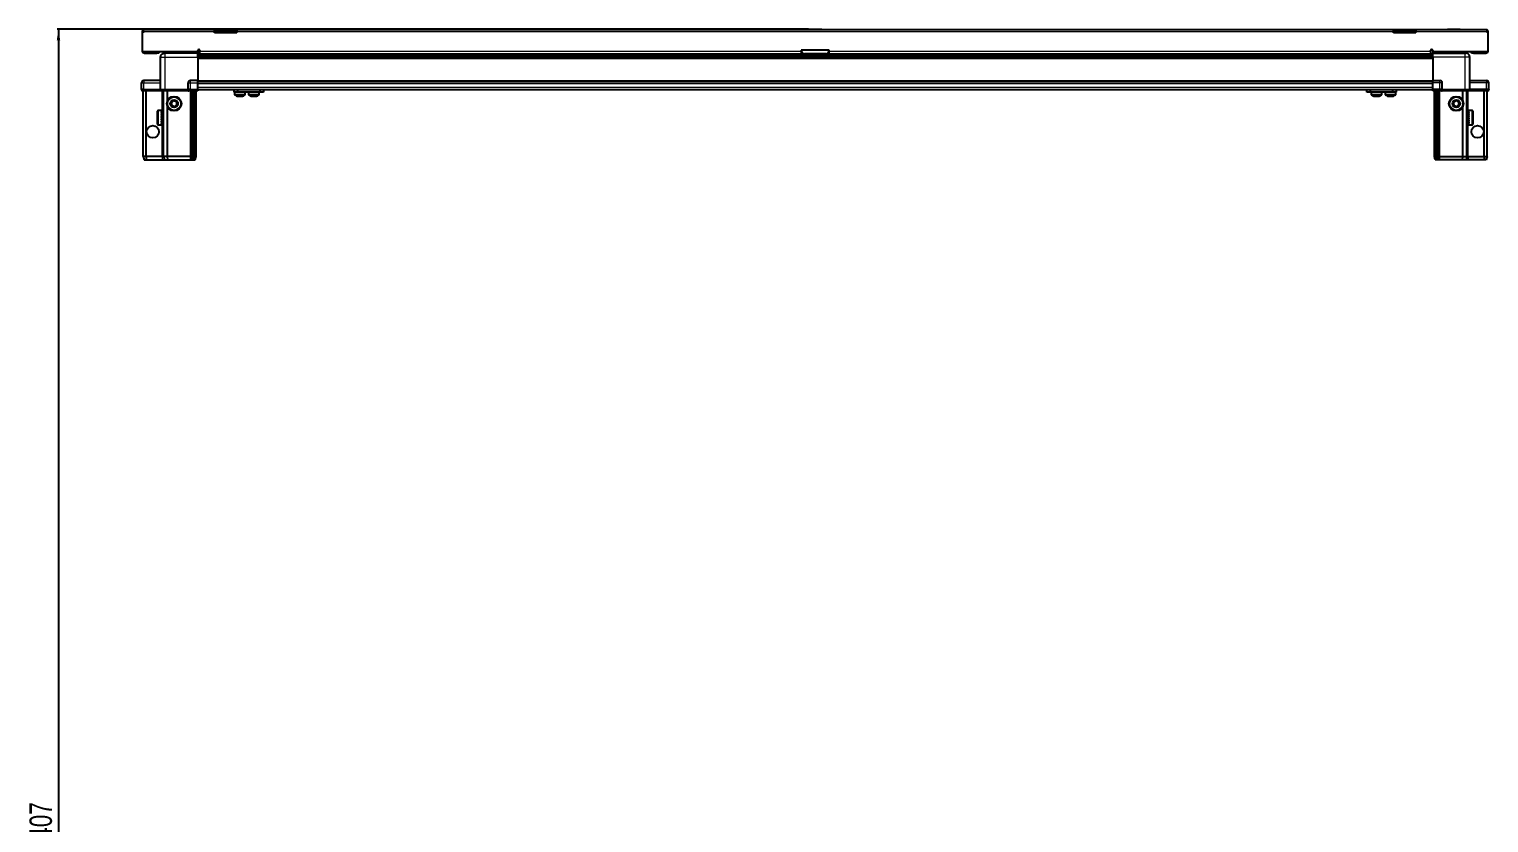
# Model space of a CAD drawing. Header units: millimetres. Extents: x 1315 to 5665, y -1045 to 1973.
# Drawn here: x 1371 to 2671, y -338 to 369 of the extents above; entities that cross this region are included whole.
import ezdxf

# ---------------------------------------------------------------- set-up
doc = ezdxf.new("R2010")
doc.units = ezdxf.units.MM
doc.layers.add('FORMAT', color=7, linetype='Continuous')
doc.styles.add('SLDTEXTSTYLE0', font='TXT', dxfattribs={"width": 0.75})
doc.dimstyles.new('SLDDIMSTYLE0', dxfattribs={"dimtxt": 20, "dimasz": 10, "dimexe": 0, "dimexo": 0.0625, "dimgap": 5, "dimtad": 2, "dimdec": 1, "dimrnd": 1e-09, "dimzin": 12, "dimdsep": 46, "dimtxsty": 'SLDTEXTSTYLE0', "dimsah": 1, "dimcen": 0.09, "dimadec": 0, "dimazin": 3, "dimtfac": 1, "dimtofl": 0, "dimtmove": 0, "dimatfit": 3, "dimfxl": 0, "dimfrac": 2, "dimtolj": 1, "dimtzin": 12, "dimarcsym": 0})

# ---------------------------------------------------------------- blocks, each defined once
blk = doc.blocks.new('_D_11')
at = {"layer": 'FORMAT'}
for p, q in [((2065, 368.6), (1395.8, 368.6)), ((1396.8, 368.6), (1396.8, -1038.4)), ((1473.4, -1038.4), (1395.8, -1038.4))]:
    blk.add_line(p, q, dxfattribs=at)
for points in [[(1396.8, 368.6), (1395.3, 358.6), (1398.4, 358.6)], [(1396.8, -1038.4), (1398.4, -1028.4), (1395.3, -1028.4)]]:
    blk.add_solid(points, dxfattribs=at)
at = {"layer": 'FORMAT', "insert": (1371, -364.4), "char_height": 20, "attachment_point": 1, "rotation": 90, "style": 'SLDTEXTSTYLE0'}
blk.add_mtext('1407', dxfattribs=at)

msp = doc.modelspace()

# ---------------------------------------------------------------- linework, layer by layer
at = {"color": 7, "linetype": 'Continuous', "lineweight": 25}
for p, q in [((1472.32, 366.24), (1471.32, 366.24)), ((1471.32, 366.24), (1471.32, 365.34)), ((1471.32, 365.34), (1471.32, 348.84)), ((1472.32, 365.34), (1471.32, 365.34)), ((1472.32, 366.24), (1472.32, 365.34)), ((1472.92, 368.34), (1535.82, 368.34)), ((1496.18, 368.64), (1496.18, 368.34)), ((1496.18, 368.64), (1507.75, 368.64)), ((1507.75, 368.34), (1507.75, 368.64)), ((1535.82, 366.24), (1535.82, 368.34)), ((1535.82, 368.34), (1545.82, 368.34)), ((1545.82, 366.84), (1535.82, 366.84)), ((1535.82, 365.34), (1535.82, 366.24)), ((1555.82, 365.34), (1535.82, 365.34)), ((1545.82, 368.34), (1555.82, 368.34)), ((1555.82, 366.84), (1545.82, 366.84)), ((1555.82, 368.34), (1555.82, 366.24)), ((1555.82, 368.34), (2585.82, 368.34)), ((1555.82, 365.34), (1555.82, 366.24)), ((2065.03, 368.64), (2065.03, 368.34)), ((2065.03, 368.64), (2076.6, 368.64)), ((2076.6, 368.34), (2076.6, 368.64)), ((2585.82, 366.24), (2585.82, 368.34)), ((2585.82, 368.34), (2595.82, 368.34)), ((2595.82, 366.84), (2585.82, 366.84)), ((2585.82, 365.34), (2585.82, 366.24)), ((2605.82, 365.34), (2585.82, 365.34)), ((2595.82, 368.34), (2605.82, 368.34)), ((2605.82, 366.84), (2595.82, 366.84)), ((2605.82, 368.34), (2668.72, 368.34)), ((2605.82, 368.34), (2605.82, 366.24)), ((2605.82, 365.34), (2605.82, 366.24)), ((2633.88, 368.64), (2633.88, 368.34)), ((2633.88, 368.64), (2644.36, 368.64)), ((2644.36, 368.64), (2645.45, 368.64)), ((2645.45, 368.34), (2645.45, 368.64)), ((2669.32, 366.24), (2669.32, 365.34)), ((2669.32, 366.24), (2670.32, 366.24)), ((2670.32, 365.34), (2669.32, 365.34)), ((2670.32, 365.34), (2670.32, 366.24)), ((2670.32, 348.84), (2670.32, 365.34)), ((1471.32, 348.84), (1520.82, 348.84)), ((1473.42, 347.34), (1484.32, 347.34)), ((1486.32, 347.34), (1484.32, 347.34)), ((1486.32, 348.84), (1486.32, 347.34)), ((1487.82, 314.84), (1487.82, 343.84)), ((1491.57, 348.84), (1491.57, 347.34)), ((1520.82, 347.34), (1491.82, 347.34)), ((1518.07, 347.34), (1518.07, 348.84)), ((1520.67, 347.34), (1520.67, 343.84)), ((1520.82, 348.84), (1520.82, 349.69)), ((1520.82, 348.84), (1520.82, 347.34)), ((1520.82, 346.69), (1544.7, 346.69)), ((2620.82, 344.9), (1520.82, 344.9)), ((2620.82, 344.86), (1520.82, 344.86)), ((1520.82, 343.84), (1520.82, 322.84)), ((1522.82, 349.69), (1522.82, 348.94)), ((1522.82, 346.84), (1522.82, 348.94)), ((1522.82, 346.84), (2058.32, 346.84)), ((1539.32, 346.84), (1539.32, 346.69)), ((1539.48, 346.84), (1539.48, 346.69)), ((1539.69, 346.84), (1539.69, 346.69)), ((1540.24, 346.84), (1540.24, 346.69)), ((1540.65, 346.84), (1540.65, 346.69)), ((1541.54, 346.84), (1541.54, 346.69)), ((1542.13, 346.84), (1542.13, 346.69)), ((1543.26, 346.84), (1543.26, 346.69)), ((1543.96, 346.84), (1543.96, 346.69)), ((1544.7, 346.69), (1545.24, 346.69)), ((1545.24, 346.84), (1545.24, 346.69)), ((1545.24, 346.69), (1545.97, 346.69)), ((1545.24, 346.69), (1545.24, 346.69)), ((1545.43, 346.84), (1545.43, 346.69)), ((1545.93, 346.84), (1545.93, 346.69)), ((1545.97, 346.69), (1545.98, 346.69)), ((1545.98, 346.84), (1545.98, 346.69)), ((1545.98, 346.69), (1546.94, 346.69)), ((1546.94, 346.69), (2594.7, 346.69)), ((1547.27, 346.84), (1547.27, 346.69)), ((1547.28, 346.84), (1547.28, 346.69)), ((1547.98, 346.84), (1547.98, 346.69)), ((1549.15, 346.84), (1549.15, 346.69)), ((1549.77, 346.84), (1549.77, 346.69)), ((1550.71, 346.84), (1550.71, 346.69)), ((1551.17, 346.84), (1551.17, 346.69)), ((1551.8, 346.84), (1551.8, 346.69)), ((1552.05, 346.84), (1552.05, 346.69)), ((1552.29, 346.84), (1552.29, 346.69)), ((1552.32, 346.84), (1552.32, 346.69)), ((2083.32, 349.84), (2058.32, 349.84)), ((2058.32, 349.84), (2058.32, 348.94)), ((2058.32, 348.94), (2058.32, 346.84)), ((2080.32, 346.84), (2061.32, 346.84)), ((2083.32, 348.94), (2083.32, 349.84)), ((2083.32, 346.84), (2083.32, 348.94)), ((2083.32, 346.84), (2618.82, 346.84)), ((2589.32, 346.84), (2589.32, 346.69)), ((2589.43, 346.84), (2589.43, 346.69)), ((2589.61, 346.84), (2589.61, 346.69)), ((2590.12, 346.84), (2590.12, 346.69)), ((2590.51, 346.84), (2590.51, 346.69)), ((2591.37, 346.84), (2591.37, 346.69)), ((2591.93, 346.84), (2591.93, 346.69)), ((2593.05, 346.84), (2593.05, 346.69)), ((2593.73, 346.84), (2593.73, 346.69)), ((2594.7, 346.69), (2595, 346.69)), ((2595, 346.84), (2595, 346.69)), ((2595, 346.69), (2595.01, 346.69)), ((2595.01, 346.69), (2595.74, 346.69)), ((2595.27, 346.84), (2595.27, 346.69)), ((2595.74, 346.84), (2595.74, 346.69)), ((2595.74, 346.69), (2597.03, 346.69)), ((2596.94, 346.69), (2620.82, 346.69)), ((2597.03, 346.84), (2597.03, 346.69)), ((2597.13, 346.84), (2597.13, 346.69)), ((2597.75, 346.84), (2597.75, 346.69)), ((2598.95, 346.84), (2598.95, 346.69)), ((2599.57, 346.84), (2599.57, 346.69)), ((2600.56, 346.84), (2600.56, 346.69)), ((2601.03, 346.84), (2601.03, 346.69)), ((2601.7, 346.84), (2601.7, 346.69)), ((2601.98, 346.84), (2601.98, 346.69)), ((2602.27, 346.84), (2602.27, 346.69)), ((2602.32, 346.69), (2602.32, 346.84)), ((2602.32, 346.84), (2602.32, 346.69)), ((2618.82, 348.94), (2618.82, 349.69)), ((2618.82, 348.94), (2618.82, 346.84)), ((2620.82, 349.69), (2620.82, 348.84)), ((2620.82, 348.84), (2670.32, 348.84)), ((2620.82, 348.84), (2620.82, 347.34)), ((2620.82, 347.34), (2649.82, 347.34)), ((2620.82, 343.84), (2620.82, 322.84)), ((2623.57, 348.84), (2623.57, 347.34)), ((2650.07, 347.34), (2650.07, 348.84)), ((2653.82, 314.84), (2653.82, 343.84)), ((2655.32, 347.34), (2655.32, 348.84)), ((2657.32, 347.34), (2655.32, 347.34)), ((2657.32, 347.34), (2668.22, 347.34)), ((1470.82, 314.84), (1470.82, 320.84)), ((1470.82, 314.84), (1470.82, 314.51)), ((1470.82, 314.84), (1470.82, 314.84)), ((1470.82, 314.84), (1470.82, 314.51)), ((1472.82, 314.84), (1470.82, 314.84)), ((1470.82, 314.51), (1471.32, 313.64)), ((1470.82, 314.51), (1471.32, 313.64)), ((1471.32, 313.64), (1472.82, 313.64)), ((1472.32, 255.34), (1472.32, 313.64)), ((1487.82, 322.84), (1472.82, 322.84)), ((1472.82, 314.84), (1487.62, 314.84)), ((1487.62, 313.64), (1472.82, 313.64)), ((1474.82, 255.34), (1474.82, 313.64)), ((1487.62, 314.84), (1487.82, 314.84)), ((1487.82, 313.64), (1487.62, 313.64)), ((1487.82, 314.84), (1487.82, 313.64)), ((1487.82, 314.84), (1491.82, 314.84)), ((1491.82, 313.64), (1487.82, 313.64)), ((1490.32, 255.34), (1490.32, 313.64)), ((1491.82, 314.84), (1512.12, 314.84)), ((1512.12, 313.64), (1491.82, 313.64)), ((1493.82, 304.84), (1493.82, 313.64)), ((1512.12, 314.84), (1512.32, 314.84)), ((1512.32, 313.64), (1512.12, 313.64)), ((1512.32, 314.84), (1512.32, 320.84)), ((1512.32, 314.84), (1512.32, 313.64)), ((1514.32, 314.84), (1512.32, 314.84)), ((1512.32, 314.84), (1514.32, 314.84)), ((1512.32, 313.64), (1513, 313.64)), ((1520.82, 313.64), (1513, 313.64)), ((1520.82, 322.84), (1514.32, 322.84)), ((1514.32, 314.84), (1520.82, 314.84)), ((1514.32, 314.51), (1520.82, 314.51)), ((1515.32, 255.34), (1515.32, 313.64)), ((1516.32, 255.34), (1516.32, 313.64)), ((1517.82, 255.34), (1517.82, 313.64)), ((1519.32, 255.34), (1519.32, 313.64)), ((1520.82, 320.84), (1520.82, 322.84)), ((1520.82, 322.19), (2620.82, 322.19)), ((1520.82, 314.84), (1520.82, 320.84)), ((1520.82, 314.99), (2620.82, 314.99)), ((1520.82, 314.84), (1520.82, 314.51)), ((1520.82, 314.51), (1520.82, 313.64)), ((1553.27, 312.49), (1553.27, 314.99)), ((1556.27, 312.49), (1553.27, 312.49)), ((1553.62, 312.49), (1553.62, 310.58)), ((1556.27, 314.99), (1556.27, 312.49)), ((1576.47, 312.49), (1556.27, 312.49)), ((1563.12, 310.58), (1563.12, 312.49)), ((1566.07, 312.49), (1566.07, 310.58)), ((1566.12, 312.49), (1566.12, 310.58)), ((1575.62, 310.58), (1575.62, 312.49)), ((1576.47, 312.49), (1576.47, 314.99)), ((1579.47, 312.49), (1576.47, 312.49)), ((1579.47, 314.99), (1579.47, 312.49)), ((2562.17, 312.49), (2562.17, 314.99)), ((2565.17, 312.49), (2562.17, 312.49)), ((2565.17, 314.99), (2565.17, 312.49)), ((2585.37, 312.49), (2565.17, 312.49)), ((2566.02, 312.49), (2566.02, 310.58)), ((2575.52, 310.58), (2575.52, 312.49)), ((2575.57, 310.58), (2575.57, 312.49)), ((2578.52, 312.49), (2578.52, 310.58)), ((2585.37, 312.49), (2585.37, 314.99)), ((2588.37, 312.49), (2585.37, 312.49)), ((2588.02, 310.58), (2588.02, 312.49)), ((2588.37, 314.99), (2588.37, 312.49)), ((2620.82, 322.84), (2627.32, 322.84)), ((2620.82, 320.84), (2620.82, 322.84)), ((2620.82, 314.84), (2620.82, 320.84)), ((2620.82, 314.84), (2627.32, 314.84)), ((2620.82, 314.84), (2620.82, 314.51)), ((2620.82, 314.84), (2620.82, 314.84)), ((2627.32, 314.84), (2620.82, 314.84)), ((2620.82, 313.64), (2620.82, 314.51)), ((2620.82, 314.51), (2620.82, 314.51)), ((2620.82, 314.51), (2627.32, 314.51)), ((2628.64, 313.64), (2620.82, 313.64)), ((2622.32, 255.34), (2622.32, 313.64)), ((2623.82, 255.34), (2623.82, 313.64)), ((2625.32, 255.34), (2625.32, 313.64)), ((2626.32, 255.34), (2626.32, 313.64)), ((2629.32, 314.84), (2627.32, 314.84)), ((2628.64, 313.64), (2629.32, 313.64)), ((2629.32, 314.84), (2629.32, 320.84)), ((2629.32, 314.84), (2629.32, 313.64)), ((2629.32, 314.84), (2629.52, 314.84)), ((2629.52, 313.64), (2629.32, 313.64)), ((2629.52, 314.84), (2649.82, 314.84)), ((2649.82, 313.64), (2629.52, 313.64)), ((2647.82, 304.84), (2647.82, 313.64)), ((2649.82, 314.84), (2653.82, 314.84)), ((2653.82, 313.64), (2649.82, 313.64)), ((2651.32, 255.34), (2651.32, 313.64)), ((2653.82, 322.84), (2668.82, 322.84)), ((2653.82, 314.84), (2653.82, 313.64)), ((2653.82, 314.84), (2654.02, 314.84)), ((2654.02, 313.64), (2653.82, 313.64)), ((2654.02, 314.84), (2668.82, 314.84)), ((2668.82, 314.84), (2654.02, 314.84)), ((2668.82, 313.64), (2654.02, 313.64)), ((2666.82, 255.34), (2666.82, 313.64)), ((2670.82, 314.84), (2668.82, 314.84)), ((2668.82, 313.64), (2670.32, 313.64)), ((2669.32, 255.34), (2669.32, 313.64)), ((2670.32, 313.64), (2670.82, 314.51)), ((2670.82, 314.84), (2670.82, 320.84)), ((2670.82, 314.84), (2670.82, 314.51)), ((1493.82, 255.34), (1493.82, 299.84)), ((2647.82, 255.34), (2647.82, 299.84)), ((1485.12, 284.14), (1485.12, 295.54)), ((1488.82, 296.34), (1485.92, 296.34)), ((1488.32, 296.25), (1488.82, 296.25)), ((1488.32, 296.25), (1488.32, 296.08)), ((1488.32, 296.08), (1488.82, 296.08)), ((1488.32, 295.59), (1488.82, 295.59)), ((1488.32, 295.59), (1488.32, 295.21)), ((1488.32, 295.21), (1488.82, 295.21)), ((1488.32, 294.38), (1488.82, 294.38)), ((1488.32, 294.38), (1488.32, 293.82)), ((1488.32, 293.82), (1488.82, 293.82)), ((1488.32, 292.72), (1488.82, 292.72)), ((1488.32, 292.72), (1488.32, 292.04)), ((1488.32, 292.04), (1488.82, 292.04)), ((1488.32, 290.77), (1488.82, 290.77)), ((1488.32, 290.77), (1488.32, 290.04)), ((1488.32, 290.47), (1488.82, 290.47)), ((1488.32, 290.04), (1488.82, 290.04)), ((1488.32, 288.74), (1488.82, 288.74)), ((1488.32, 288.74), (1488.32, 288.02)), ((1488.32, 288.61), (1488.82, 288.61)), ((1488.32, 288.02), (1488.82, 288.02)), ((1488.32, 286.82), (1488.82, 286.82)), ((1488.32, 286.82), (1488.32, 286.18)), ((1488.32, 286.18), (1488.82, 286.18)), ((1488.82, 296.25), (1488.82, 296.34)), ((1488.82, 296.08), (1488.82, 296.25)), ((1488.82, 295.59), (1488.82, 296.08)), ((1488.82, 295.21), (1488.82, 295.59)), ((1488.82, 294.38), (1488.82, 295.21)), ((1488.82, 293.82), (1488.82, 294.38)), ((1488.92, 294.24), (1488.82, 294.24)), ((1488.82, 292.72), (1488.82, 293.82)), ((1488.82, 292.04), (1488.82, 292.72)), ((1488.82, 290.77), (1488.82, 292.04)), ((1488.82, 290.47), (1488.82, 290.77)), ((1488.82, 288.74), (1488.82, 290.04)), ((1488.82, 288.02), (1488.82, 288.61)), ((1488.82, 286.82), (1488.82, 288.02)), ((1488.82, 286.18), (1488.82, 286.82)), ((1488.82, 285.19), (1488.82, 286.18)), ((1488.92, 292.73), (1488.92, 294.24)), ((1488.92, 285.44), (1488.92, 292.73)), ((1489.8, 293.15), (1489.32, 293.84)), ((1489.32, 285.84), (1489.32, 293.84)), ((1489.32, 285.84), (1489.8, 286.53)), ((1490.29, 293.84), (1489.8, 293.15)), ((1489.8, 286.53), (1489.8, 293.15)), ((1489.8, 286.53), (1490.29, 285.84)), ((1490.32, 293.84), (1490.29, 293.84)), ((1490.29, 285.84), (1490.29, 293.84)), ((2651.35, 293.84), (2651.32, 293.84)), ((2651.84, 293.15), (2651.35, 293.84)), ((2651.35, 293.84), (2651.35, 292.8)), ((2651.35, 292.8), (2651.35, 285.84)), ((2651.35, 285.84), (2651.84, 286.53)), ((2652.32, 293.84), (2651.84, 293.15)), ((2651.84, 293.15), (2651.84, 292.29)), ((2651.84, 292.29), (2651.84, 286.53)), ((2651.84, 286.53), (2652.32, 285.84)), ((2652.32, 293.84), (2652.32, 292.8)), ((2652.32, 292.8), (2652.32, 285.84)), ((2652.82, 294.24), (2652.72, 294.24)), ((2652.72, 294.24), (2652.72, 285.44)), ((2655.72, 296.34), (2652.82, 296.34)), ((2652.82, 296.34), (2652.82, 296.33)), ((2653.32, 296.33), (2652.82, 296.33)), ((2652.82, 296.33), (2652.82, 296.25)), ((2652.82, 296.25), (2652.82, 295.91)), ((2653.32, 296.25), (2652.82, 296.25)), ((2653.32, 295.91), (2652.82, 295.91)), ((2652.82, 295.91), (2652.82, 295.6)), ((2652.82, 295.6), (2652.82, 294.89)), ((2653.32, 295.6), (2652.82, 295.6)), ((2653.32, 294.89), (2652.82, 294.89)), ((2652.82, 294.89), (2652.82, 294.39)), ((2652.82, 294.39), (2652.82, 293.37)), ((2653.32, 294.39), (2652.82, 294.39)), ((2653.32, 293.37), (2652.82, 293.37)), ((2652.82, 293.37), (2652.82, 292.73)), ((2652.82, 292.73), (2652.82, 291.52)), ((2653.32, 292.73), (2652.82, 292.73)), ((2653.32, 291.52), (2652.82, 291.52)), ((2652.82, 291.52), (2652.82, 290.97)), ((2653.32, 290.97), (2652.82, 290.97)), ((2652.82, 290.79), (2652.82, 289.49)), ((2653.32, 290.79), (2652.82, 290.79)), ((2653.32, 289.49), (2652.82, 289.49)), ((2653.32, 289.11), (2652.82, 289.11)), ((2652.82, 289.11), (2652.82, 288.76)), ((2653.32, 288.76), (2652.82, 288.76)), ((2652.82, 288.76), (2652.82, 287.5)), ((2653.32, 287.5), (2652.82, 287.5)), ((2652.82, 287.5), (2652.82, 286.83)), ((2652.82, 286.83), (2652.82, 285.74)), ((2653.32, 286.83), (2652.82, 286.83)), ((2653.32, 296.25), (2653.32, 296.33)), ((2653.32, 295.6), (2653.32, 295.91)), ((2653.32, 294.39), (2653.32, 294.89)), ((2653.32, 292.73), (2653.32, 293.37)), ((2653.32, 290.79), (2653.32, 291.52)), ((2653.32, 288.76), (2653.32, 289.49)), ((2653.32, 286.83), (2653.32, 287.5)), ((2656.52, 295.54), (2656.52, 294.06)), ((2656.52, 294.06), (2656.52, 284.14)), ((1485.92, 283.34), (1488.82, 283.34)), ((1488.32, 285.19), (1488.82, 285.19)), ((1488.32, 285.19), (1488.32, 284.7)), ((1488.32, 284.7), (1488.82, 284.7)), ((1488.32, 284.01), (1488.82, 284.01)), ((1488.32, 284.01), (1488.32, 283.72)), ((1488.32, 283.72), (1488.82, 283.72)), ((1488.32, 283.41), (1488.82, 283.41)), ((1488.32, 283.41), (1488.32, 283.34)), ((1488.32, 283.34), (1488.82, 283.34)), ((1488.82, 285.44), (1488.92, 285.44)), ((1488.82, 284.7), (1488.82, 285.19)), ((1488.82, 284.01), (1488.82, 284.7)), ((1488.82, 283.72), (1488.82, 284.01)), ((1488.82, 283.41), (1488.82, 283.72)), ((1488.82, 283.34), (1488.82, 283.41)), ((1488.82, 283.34), (1488.82, 283.34)), ((1490.29, 285.84), (1490.32, 285.84)), ((2651.32, 285.84), (2651.35, 285.84)), ((2652.72, 285.44), (2652.82, 285.44)), ((2653.32, 285.74), (2652.82, 285.74)), ((2652.82, 285.74), (2652.82, 285.2)), ((2652.82, 285.2), (2652.82, 284.39)), ((2653.32, 285.2), (2652.82, 285.2)), ((2653.32, 284.39), (2652.82, 284.39)), ((2652.82, 284.39), (2652.82, 284.02)), ((2652.82, 284.02), (2652.82, 283.56)), ((2653.32, 284.02), (2652.82, 284.02)), ((2653.32, 283.56), (2652.82, 283.56)), ((2652.82, 283.56), (2652.82, 283.41)), ((2652.82, 283.41), (2652.82, 283.34)), ((2653.32, 283.41), (2652.82, 283.41)), ((2652.82, 283.34), (2655.72, 283.34)), ((2653.32, 285.2), (2653.32, 285.74)), ((2653.32, 284.02), (2653.32, 284.39)), ((2653.32, 283.41), (2653.32, 283.56)), ((1474.82, 255.34), (1472.32, 255.34)), ((1472.32, 255.34), (1473.12, 252.34)), ((1473.12, 252.34), (1474.97, 252.34)), ((1474.82, 255.34), (1474.97, 252.34)), ((1489.32, 255.34), (1474.82, 255.34)), ((1474.97, 252.34), (1489.32, 252.34)), ((1490.32, 255.34), (1489.32, 255.34)), ((1489.32, 252.34), (1491.12, 252.34)), ((1493.82, 255.34), (1490.32, 255.34)), ((1490.32, 255.34), (1491.12, 252.34)), ((1491.12, 252.34), (1494.15, 252.34)), ((1514.32, 255.34), (1493.82, 255.34)), ((1494.15, 252.34), (1493.82, 255.34)), ((1494.15, 252.34), (1514.32, 252.34)), ((1515.32, 255.34), (1514.32, 255.34)), ((1514.32, 252.34), (1516.12, 252.34)), ((1516.32, 255.34), (1515.32, 255.34)), ((1516.12, 252.34), (1515.32, 255.34)), ((1516.12, 252.34), (1516.86, 252.34)), ((1516.86, 252.34), (1516.32, 255.34)), ((1517.82, 255.34), (1516.32, 255.34)), ((1516.86, 252.34), (1517.36, 252.34)), ((1517.36, 252.34), (1517.82, 255.34)), ((1517.36, 252.34), (1518.52, 252.34)), ((1519.32, 255.34), (1517.82, 255.34)), ((1518.52, 252.34), (1519.32, 255.34)), ((2622.32, 255.34), (2623.82, 255.34)), ((2623.12, 252.34), (2622.32, 255.34)), ((2624.28, 252.34), (2623.12, 252.34)), ((2623.82, 255.34), (2625.32, 255.34)), ((2624.28, 252.34), (2623.82, 255.34)), ((2624.78, 252.34), (2624.28, 252.34)), ((2624.78, 252.34), (2625.32, 255.34)), ((2625.52, 252.34), (2624.78, 252.34)), ((2625.32, 255.34), (2626.32, 255.34)), ((2625.52, 252.34), (2626.32, 255.34)), ((2627.32, 252.34), (2625.52, 252.34)), ((2626.32, 255.34), (2627.32, 255.34)), ((2627.32, 255.34), (2647.82, 255.34)), ((2647.49, 252.34), (2627.32, 252.34)), ((2647.49, 252.34), (2647.82, 255.34)), ((2650.52, 252.34), (2647.49, 252.34)), ((2647.82, 255.34), (2651.32, 255.34)), ((2651.32, 255.34), (2650.52, 252.34)), ((2652.32, 252.34), (2650.52, 252.34)), ((2651.32, 255.34), (2652.32, 255.34)), ((2652.32, 255.34), (2666.82, 255.34)), ((2666.67, 252.34), (2652.32, 252.34)), ((2666.82, 255.34), (2666.67, 252.34)), ((2668.52, 252.34), (2666.67, 252.34)), ((2666.82, 255.34), (2669.32, 255.34)), ((2669.32, 255.34), (2668.52, 252.34))]:
    msp.add_line(p, q, dxfattribs=at)
at = {"color": 8, "linetype": 'Continuous', "lineweight": 18}
for p, q in [((1535.82, 366.24), (1472.32, 366.24)), ((1545.82, 366.84), (1545.82, 368.34)), ((2585.82, 366.24), (1555.82, 366.24)), ((2595.82, 368.34), (2595.82, 366.84)), ((2669.32, 366.24), (2605.82, 366.24)), ((1473.42, 348.84), (1473.42, 347.34)), ((1484.32, 347.34), (1484.32, 348.84)), ((1491.82, 343.84), (1520.82, 343.84)), ((1491.82, 314.84), (1491.82, 343.84)), ((1520.82, 347.34), (1522.82, 347.34)), ((2620.82, 346.1), (1520.82, 346.1)), ((1520.82, 343.66), (2620.82, 343.66)), ((2620.82, 342.24), (1520.82, 342.24)), ((1522.82, 348.94), (2058.32, 348.94)), ((2058.32, 347.34), (2059.66, 347.34)), ((2081.98, 347.34), (2083.32, 347.34)), ((2083.32, 348.94), (2618.82, 348.94)), ((2618.82, 347.34), (2620.82, 347.34)), ((2649.82, 343.84), (2620.82, 343.84)), ((2649.82, 314.84), (2649.82, 343.84)), ((2657.32, 348.84), (2657.32, 347.34)), ((2668.22, 348.84), (2668.22, 347.34)), ((1470.82, 320.84), (1472.82, 320.84)), ((1472.82, 322.84), (1472.82, 320.84)), ((1472.82, 314.84), (1472.82, 320.84)), ((1472.82, 320.84), (1487.82, 320.84)), ((1472.82, 314.84), (1472.82, 313.64)), ((1487.62, 313.64), (1487.62, 314.84)), ((1489.32, 293.84), (1489.32, 313.64)), ((1491.82, 314.84), (1491.82, 313.64)), ((1512.12, 313.64), (1512.12, 314.84)), ((1512.32, 320.84), (1514.32, 320.84)), ((1514.32, 320.84), (1514.32, 322.84)), ((1514.32, 320.84), (1520.82, 320.84)), ((1514.32, 314.84), (1514.32, 320.84)), ((1514.32, 314.84), (1514.32, 314.51)), ((1514.32, 255.34), (1514.32, 313.64)), ((1520.82, 322.84), (2620.82, 322.84)), ((1520.82, 320.19), (2620.82, 320.19)), ((1520.82, 316.99), (2620.82, 316.99)), ((2627.32, 320.84), (2620.82, 320.84)), ((2620.82, 314.84), (2620.82, 314.51)), ((2627.32, 320.84), (2627.32, 322.84)), ((2627.32, 314.84), (2627.32, 320.84)), ((2629.32, 320.84), (2627.32, 320.84)), ((2627.32, 314.84), (2627.32, 314.51)), ((2627.32, 255.34), (2627.32, 313.64)), ((2629.52, 314.84), (2629.52, 313.64)), ((2649.82, 314.84), (2649.82, 313.64)), ((2652.32, 293.84), (2652.32, 313.64)), ((2668.82, 320.84), (2653.82, 320.84)), ((2654.02, 314.84), (2654.02, 313.64)), ((2668.82, 322.84), (2668.82, 320.84)), ((2668.82, 314.84), (2668.82, 320.84)), ((2670.82, 320.84), (2668.82, 320.84)), ((2668.82, 314.84), (2668.82, 313.64)), ((1563.12, 310.58), (1553.62, 310.58)), ((1562.93, 310.21), (1553.81, 310.21)), ((1566.12, 310.58), (1566.07, 310.58)), ((1575.62, 310.58), (1566.12, 310.58)), ((1566.31, 310.21), (1566.26, 310.21)), ((1575.43, 310.21), (1566.31, 310.21)), ((2568.23, 310.58), (2566.02, 310.58)), ((2568.33, 310.21), (2566.21, 310.21)), ((2575.52, 310.58), (2568.23, 310.58)), ((2575.33, 310.21), (2568.33, 310.21)), ((2575.38, 310.21), (2575.33, 310.21)), ((2575.57, 310.58), (2575.52, 310.58)), ((2586.02, 310.58), (2578.52, 310.58)), ((2585.91, 310.21), (2578.71, 310.21)), ((2587.83, 310.21), (2585.91, 310.21)), ((2588.02, 310.58), (2586.02, 310.58)), ((1485.92, 283.34), (1485.92, 296.34)), ((2655.72, 296.34), (2655.72, 294.65)), ((2655.72, 294.65), (2655.72, 283.34)), ((1489.32, 255.34), (1489.32, 285.84)), ((2652.32, 255.34), (2652.32, 285.84)), ((1489.32, 255.34), (1489.32, 252.34)), ((1514.32, 252.34), (1514.32, 255.34)), ((2627.32, 252.34), (2627.32, 255.34)), ((2652.32, 255.34), (2652.32, 252.34))]:
    msp.add_line(p, q, dxfattribs=at)
at = {"color": 7, "linetype": 'Continuous', "lineweight": 25}
for centre, radius in [((1499.82, 302.34), 6.5), ((1499.82, 302.34), 3.46), ((2641.82, 302.34), 6.5), ((2641.82, 302.34), 3.46), ((1480.82, 277.34), 5.5), ((2660.82, 277.34), 5.5)]:
    msp.add_circle(centre, radius, dxfattribs=at)
at = {"color": 8, "linetype": 'Continuous', "lineweight": 18}
for centre in [(1499.82, 302.34), (2641.82, 302.34)]:
    msp.add_circle(centre, 5.7, dxfattribs=at)
at = {"color": 7, "linetype": 'Continuous', "lineweight": 25}
for centre, radius, start, end in [((1473.42, 349.44), 2.1, 196.60155, 270), ((1521.82, 349.69), 1, 0, 180), ((2061.32, 349.84), 3, 180, 270), ((2080.32, 349.84), 3, 270, 360), ((2619.82, 349.69), 1, 0, 180), ((2668.22, 349.44), 2.1, 270, 343.39845), ((1472.82, 320.84), 2, 90, 180), ((1514.32, 320.84), 2, 90, 180), ((2627.32, 320.84), 2, 0, 90), ((2668.82, 320.84), 2, 0, 90), ((1499.82, 302.34), 2.5, 134.92207, 194.92207), ((1499.82, 302.34), 2.5, 194.92207, 254.92207), ((1499.82, 302.34), 2.5, 74.92207, 134.92207), ((1499.82, 302.34), 2.5, 254.92207, 314.92207), ((1499.82, 302.34), 2.5, 14.92207, 74.92207), ((1499.82, 302.34), 2.5, 314.92207, 14.92207), ((1554.07, 310.58), 0.45, 180, 235.28209), ((1558.37, 316.79), 8, 235.28209, 258.9392), ((1558.37, 316.79), 8, 281.00757, 304.71791), ((1562.67, 310.58), 0.45, 304.71791, 0), ((1566.52, 310.58), 0.45, 180, 235.28209), ((1566.57, 310.58), 0.45, 180, 235.28209), ((1570.82, 316.79), 8, 235.28209, 255.8287), ((1570.87, 316.79), 8, 235.28209, 259.06255), ((1570.87, 316.79), 8, 280.87532, 304.71791), ((1575.17, 310.58), 0.45, 304.71791, 0), ((2566.47, 310.58), 0.45, 180, 235.28209), ((2570.77, 316.79), 8, 235.28209, 259.05401), ((2570.77, 316.79), 8, 280.84597, 304.71791), ((2570.82, 316.79), 8, 280.92113, 304.71791), ((2575.07, 310.58), 0.45, 304.71791, 0), ((2575.12, 310.58), 0.45, 304.71791, 0), ((2578.97, 310.58), 0.45, 180, 235.28209), ((2583.27, 316.79), 8, 235.28209, 258.92302), ((2583.27, 316.79), 8, 280.93918, 304.71791), ((2587.57, 310.58), 0.45, 304.71791, 0), ((2641.82, 302.34), 2.5, 118.29497, 178.29497), ((2641.82, 302.34), 2.5, 178.29497, 238.29497), ((2641.82, 302.34), 2.5, 238.29497, 298.29497), ((2641.82, 302.34), 2.5, 58.29497, 118.29497), ((2641.82, 302.34), 2.5, 298.29497, 358.29497), ((2641.82, 302.34), 2.5, 358.29497, 58.29497), ((1485.92, 295.54), 0.8, 90, 180), ((1489.32, 294.24), 0.4, 180, 270), ((2652.32, 294.24), 0.4, 270, 360), ((2655.72, 295.54), 0.8, 0, 90), ((1485.92, 284.14), 0.8, 180, 270), ((1489.32, 285.44), 0.4, 90, 180), ((2652.32, 285.44), 0.4, 0, 90), ((2655.72, 284.14), 0.8, 270, 360)]:
    msp.add_arc(centre, radius, start, end, dxfattribs=at)
for centre, start_param, end_param in [((1514.32, 311.04), 0, 0.7227342), ((2627.32, 311.04), 5.5604511, 6.2831853)]:
    msp.add_ellipse(centre, major_axis=(0, 3.46), ratio=0.5773503, start_param=start_param, end_param=end_param, dxfattribs=at)
for points, knots in [([(1472.91, 368.25), (1472.83, 368.24), (1472.52, 368.19), (1472.03, 367.86), (1471.57, 367.31), (1471.35, 366.73), (1471.33, 366.37), (1471.32, 366.24)], [0, 0, 0, 0, 0.0862, 0.3453145, 0.6044258, 0.863537, 1, 1, 1, 1]), ([(1472.32, 366.24), (1472.37, 366.49), (1472.46, 366.99), (1472.59, 367.63), (1472.72, 368.09), (1472.83, 368.31), (1472.9, 368.33), (1472.92, 368.34)], [0, 0, 0, 0, 0.2302553, 0.4485219, 0.6667858, 0.8850496, 1, 1, 1, 1]), ([(2668.72, 368.34), (2668.77, 368.31), (2668.86, 368.26), (2668.99, 367.87), (2669.12, 367.31), (2669.23, 366.73), (2669.3, 366.37), (2669.32, 366.24)], [0, 0, 0, 0, 0.2302553, 0.4485219, 0.6667858, 0.8850496, 1, 1, 1, 1]), ([(2670.32, 366.24), (2670.29, 366.49), (2670.24, 366.99), (2669.85, 367.62), (2669.37, 368.06), (2668.99, 368.17), (2668.85, 368.21)], [0, 0, 0, 0, 0.28671124, 0.55849421, 0.83027385, 1, 1, 1, 1]), ([(1487.82, 343.84), (1487.87, 344.28), (1487.94, 344.96), (1488.38, 345.77), (1488.83, 346.33), (1489.39, 346.79), (1490.2, 347.22), (1490.88, 347.29), (1491.32, 347.34)], [0, 0, 0, 0, 0.2394568, 0.3683607, 0.5, 0.6316393, 0.7605432, 1, 1, 1, 1]), ([(1491.82, 347.34), (1491.75, 347.34), (1491.62, 347.34), (1491.46, 347.34), (1491.34, 347.34), (1491.33, 347.34), (1491.32, 347.34)], [0, 0, 0, 0, 0.2493943, 0.5003335, 0.7501667, 1, 1, 1, 1]), ([(1520.82, 343.84), (1520.82, 344.23), (1520.82, 345.02), (1520.82, 346.07), (1520.82, 346.86), (1520.82, 347.28), (1520.82, 347.32), (1520.82, 347.34)], [0, 0, 0, 0, 0.21469386, 0.42938772, 0.64408158, 0.85877544, 1, 1, 1, 1]), ([(2620.82, 343.84), (2620.82, 344.23), (2620.82, 345.02), (2620.82, 346.07), (2620.82, 346.86), (2620.82, 347.28), (2620.82, 347.32), (2620.82, 347.34)], [0, 0, 0, 0, 0.2146939, 0.4293877, 0.6440816, 0.8587754, 1, 1, 1, 1]), ([(2649.82, 347.34), (2649.89, 347.34), (2650.02, 347.34), (2650.18, 347.34), (2650.3, 347.34), (2650.31, 347.34), (2650.32, 347.34)], [0, 0, 0, 0, 0.2493943, 0.5003335, 0.7501667, 1, 1, 1, 1]), ([(2653.82, 343.84), (2653.77, 344.28), (2653.7, 344.96), (2653.26, 345.77), (2652.81, 346.33), (2652.25, 346.79), (2651.44, 347.22), (2650.76, 347.29), (2650.32, 347.34)], [0, 0, 0, 0, 0.2394568, 0.3683607, 0.5, 0.6316393, 0.7605432, 1, 1, 1, 1]), ([(1497.03, 303.09), (1497.4, 303.46), (1498.08, 304.14), (1498.76, 304.81), (1499.08, 305.13)], [0, 0, 0, 0, 0.5346859, 1, 1, 1, 1]), ([(1497.78, 300.3), (1497.69, 300.64), (1497.48, 301.43), (1497.22, 302.39), (1497.06, 302.97), (1497.03, 303.09)], [0, 0, 0, 0, 0.36290056, 0.86687533, 1, 1, 1, 1]), ([(1500.56, 299.55), (1500.07, 299.69), (1499.13, 299.94), (1498.21, 300.19), (1497.78, 300.3)], [0, 0, 0, 0, 0.5346859, 1, 1, 1, 1]), ([(1499.08, 305.13), (1499.57, 305), (1500.51, 304.74), (1501.43, 304.5), (1501.86, 304.38)], [0, 0, 0, 0, 0.53468586, 1, 1, 1, 1]), ([(1502.61, 301.59), (1502.24, 301.23), (1501.56, 300.54), (1500.88, 299.87), (1500.56, 299.55)], [0, 0, 0, 0, 0.53468586, 1, 1, 1, 1]), ([(1501.86, 304.38), (1501.9, 304.26), (1502.05, 303.68), (1502.31, 302.72), (1502.52, 301.92), (1502.61, 301.59)], [0, 0, 0, 0, 0.1331247, 0.6370994, 1, 1, 1, 1]), ([(1556.87, 308.94), (1556.87, 308.93), (1556.87, 308.93), (1556.73, 308.96), (1556.55, 309.02), (1556.4, 309.07), (1556.33, 309.1), (1556.32, 309.11), (1556.32, 309.11), (1556.33, 309.11), (1556.35, 309.11), (1556.42, 309.1), (1556.71, 309.03), (1557.09, 308.96), (1557.51, 308.93), (1557.78, 308.95), (1557.94, 309.02), (1558.04, 309.09), (1558.11, 309.11), (1558.14, 309.11), (1558.16, 309.11), (1558.18, 309.11), (1558.22, 309.11), (1558.32, 309.07), (1558.48, 309.01), (1558.7, 308.95), (1559, 308.93), (1559.34, 308.95), (1559.65, 309), (1559.89, 309.05), (1560.01, 309.08), (1560.09, 309.09), (1560.14, 309.11), (1560.18, 309.11), (1560.2, 309.11), (1560.2, 309.11), (1560.2, 309.11)], [0, 0, 0, 0, 0.0260981, 0.0798373, 0.1372046, 0.1783571, 0.1990393, 0.2033396, 0.2076895, 0.2107229, 0.2145438, 0.2214795, 0.2486016, 0.3557772, 0.404897, 0.4544227, 0.54605, 0.5914038, 0.5971187, 0.6013251, 0.6043817, 0.6074438, 0.6119905, 0.6242286, 0.6785193, 0.7597502, 0.8043048, 0.8490258, 0.923625, 0.9513598, 0.9687075, 0.9799959, 0.9911421, 0.9954732, 0.998845, 1, 1, 1, 1]), ([(1560.2, 309.11), (1560.21, 309.11), (1560.21, 309.11), (1560.22, 309.11), (1560.17, 309.07), (1560.03, 309.01), (1559.9, 308.95), (1559.84, 308.93), (1559.88, 308.94), (1559.9, 308.94)], [0, 0, 0, 0, 0.0151829, 0.0365363, 0.0956997, 0.3601423, 0.6752387, 0.8745348, 1, 1, 1, 1]), ([(1569.36, 308.94), (1569.36, 308.94), (1569.38, 308.93), (1569.24, 308.98), (1569.08, 309.04), (1568.96, 309.1), (1568.96, 309.11), (1568.96, 309.11), (1568.98, 309.11), (1569, 309.11), (1569.09, 309.09), (1569.43, 309.01), (1569.86, 308.94), (1570.29, 308.93), (1570.51, 308.96), (1570.68, 309.02), (1570.8, 309.07), (1570.88, 309.1), (1570.93, 309.11), (1570.95, 309.11), (1570.98, 309.11), (1571, 309.11), (1571.06, 309.1), (1571.19, 309.03), (1571.34, 308.96), (1571.65, 308.93), (1572.04, 308.95), (1572.42, 309.02), (1572.72, 309.09), (1572.83, 309.11), (1572.85, 309.11), (1572.86, 309.11), (1572.87, 309.11), (1572.87, 309.11), (1572.81, 309.07), (1572.63, 309.01), (1572.43, 308.95), (1572.39, 308.94), (1572.38, 308.94)], [0, 0, 0, 0, 0.0283629, 0.08068229, 0.1383562, 0.16729235, 0.17091751, 0.17379549, 0.1766977, 0.18004982, 0.18639917, 0.21307731, 0.31901904, 0.35398038, 0.39928328, 0.44764465, 0.48233679, 0.49977215, 0.50339732, 0.50706434, 0.5096216, 0.51284268, 0.51868955, 0.54155386, 0.63190424, 0.67331293, 0.71506372, 0.79230674, 0.83054067, 0.83535832, 0.8389044, 0.84148121, 0.84406255, 0.84789549, 0.85821238, 0.90398018, 0.97245884, 1, 1, 1, 1]), ([(2569.25, 308.94), (2569.25, 308.94), (2569.21, 308.95), (2569, 309.01), (2568.84, 309.07), (2568.78, 309.1), (2568.77, 309.11), (2568.77, 309.11), (2568.78, 309.11), (2568.8, 309.11), (2568.85, 309.1), (2569.07, 309.05), (2569.4, 308.98), (2569.78, 308.94), (2570.06, 308.93), (2570.32, 308.97), (2570.46, 309.04), (2570.59, 309.1), (2570.64, 309.11), (2570.66, 309.11), (2570.69, 309.11), (2570.71, 309.11), (2570.75, 309.1), (2570.87, 309.06), (2571.03, 308.98), (2571.29, 308.93), (2571.64, 308.93), (2572.01, 308.98), (2572.34, 309.04), (2572.57, 309.1), (2572.65, 309.11), (2572.67, 309.11), (2572.68, 309.11), (2572.68, 309.11), (2572.67, 309.09), (2572.5, 309.01), (2572.26, 308.93), (2572.28, 308.93), (2572.28, 308.93)], [0, 0, 0, 0, 0.0245191, 0.1059739, 0.1338421, 0.1478185, 0.1535531, 0.1564027, 0.1592796, 0.1617801, 0.1664773, 0.1816483, 0.2541107, 0.3009981, 0.3355791, 0.3791917, 0.4620214, 0.4826759, 0.486455, 0.4902707, 0.4928167, 0.4953568, 0.4997844, 0.513427, 0.5769545, 0.6409725, 0.679017, 0.7313711, 0.7890832, 0.8180386, 0.8216661, 0.824546, 0.8274502, 0.8308045, 0.8371581, 0.8638539, 0.9698659, 1, 1, 1, 1]), ([(2581.74, 308.94), (2581.75, 308.94), (2581.8, 308.93), (2581.75, 308.95), (2581.63, 309), (2581.52, 309.05), (2581.47, 309.08), (2581.44, 309.09), (2581.42, 309.11), (2581.42, 309.11), (2581.43, 309.11), (2581.44, 309.11), (2581.44, 309.11)], [0, 0, 0, 0, 0.117513, 0.3191822, 0.6555874, 0.7806573, 0.8588867, 0.9097918, 0.9600554, 0.9795862, 0.9947917, 1, 1, 1, 1]), ([(2581.44, 309.11), (2581.44, 309.11), (2581.45, 309.11), (2581.49, 309.11), (2581.65, 309.07), (2581.94, 309.01), (2582.29, 308.95), (2582.63, 308.93), (2582.95, 308.95), (2583.16, 309.01), (2583.32, 309.07), (2583.4, 309.1), (2583.44, 309.11), (2583.47, 309.11), (2583.49, 309.11), (2583.51, 309.11), (2583.56, 309.1), (2583.66, 309.05), (2583.77, 308.98), (2583.97, 308.94), (2584.22, 308.93), (2584.61, 308.97), (2584.96, 309.04), (2585.23, 309.1), (2585.29, 309.11), (2585.31, 309.11), (2585.32, 309.11), (2585.32, 309.11), (2585.31, 309.1), (2585.21, 309.06), (2585, 308.99), (2584.78, 308.93), (2584.77, 308.94), (2584.77, 308.94)], [0, 0, 0, 0, 0.0033506, 0.0080628, 0.021119, 0.0794763, 0.1490118, 0.1929925, 0.2373326, 0.3338878, 0.3669223, 0.3834897, 0.3902874, 0.3936653, 0.3970754, 0.4000395, 0.4056074, 0.423591, 0.5094867, 0.5650663, 0.606058, 0.6577556, 0.7559406, 0.7804241, 0.7849037, 0.7894268, 0.7924448, 0.7954558, 0.8007042, 0.816876, 0.8921804, 0.9680663, 1, 1, 1, 1]), ([(2639.28, 300.97), (2639.29, 301.49), (2639.32, 302.45), (2639.35, 303.41), (2639.36, 303.86)], [0, 0, 0, 0, 0.53468586, 1, 1, 1, 1]), ([(2641.73, 299.46), (2641.44, 299.64), (2640.74, 300.07), (2639.89, 300.59), (2639.38, 300.91), (2639.28, 300.97)], [0, 0, 0, 0, 0.3629006, 0.8668753, 1, 1, 1, 1]), ([(2639.36, 303.86), (2639.82, 304.1), (2640.67, 304.56), (2641.51, 305.01), (2641.91, 305.23)], [0, 0, 0, 0, 0.5346859, 1, 1, 1, 1]), ([(2644.28, 300.82), (2643.82, 300.58), (2642.97, 300.12), (2642.13, 299.67), (2641.73, 299.46)], [0, 0, 0, 0, 0.5346859, 1, 1, 1, 1]), ([(2641.91, 305.23), (2642.01, 305.16), (2642.52, 304.85), (2643.37, 304.32), (2644.07, 303.89), (2644.36, 303.71)], [0, 0, 0, 0, 0.1331247, 0.6370994, 1, 1, 1, 1]), ([(2644.36, 303.71), (2644.35, 303.19), (2644.32, 302.23), (2644.29, 301.27), (2644.28, 300.82)], [0, 0, 0, 0, 0.5346859, 1, 1, 1, 1])]:
    msp.add_open_spline(points, degree=3, knots=knots, dxfattribs=at)
at = {"color": 8, "linetype": 'Continuous', "lineweight": 18}
for points in [[(1487.82, 343.84), (1487.88, 343.84), (1488, 343.84), (1488.93, 343.84), (1490.25, 343.84), (1491.3, 343.84), (1491.82, 343.84)], [(2653.82, 343.84), (2653.76, 343.84), (2653.64, 343.84), (2652.71, 343.84), (2651.39, 343.84), (2650.34, 343.84), (2649.82, 343.84)]]:
    msp.add_open_spline(points, degree=3, dxfattribs=at)
for points, knots in [([(1491.82, 343.84), (1491.82, 344.28), (1491.82, 344.96), (1491.82, 345.77), (1491.82, 346.33), (1491.82, 346.79), (1491.82, 347.22), (1491.82, 347.29), (1491.82, 347.34)], [0, 0, 0, 0, 0.23945684, 0.36836066, 0.5, 0.63163934, 0.76054316, 1, 1, 1, 1]), ([(2649.82, 343.84), (2649.82, 344.28), (2649.82, 344.96), (2649.82, 345.77), (2649.82, 346.33), (2649.82, 346.79), (2649.82, 347.22), (2649.82, 347.29), (2649.82, 347.34)], [0, 0, 0, 0, 0.2394568, 0.3683607, 0.5, 0.6316393, 0.7605432, 1, 1, 1, 1])]:
    msp.add_open_spline(points, degree=3, knots=knots, dxfattribs=at)

# ---------------------------------------------------------------- dimensions: what is measured, and where the dimension line sits
at = {"layer": 'FORMAT'}
dim = msp.add_linear_dim(base=(1396.82, -1038.36), p1=(2065.03, 368.64), p2=(1473.42, -1038.36), angle=90, dimstyle='SLDDIMSTYLE0', dxfattribs=at)
dim.commit()
dim.dimension.update_dxf_attribs({"geometry": '_D_11', "text_midpoint": (1396.82, -334.86), "dimtype": 160})

doc.saveas('drawing.dxf')
